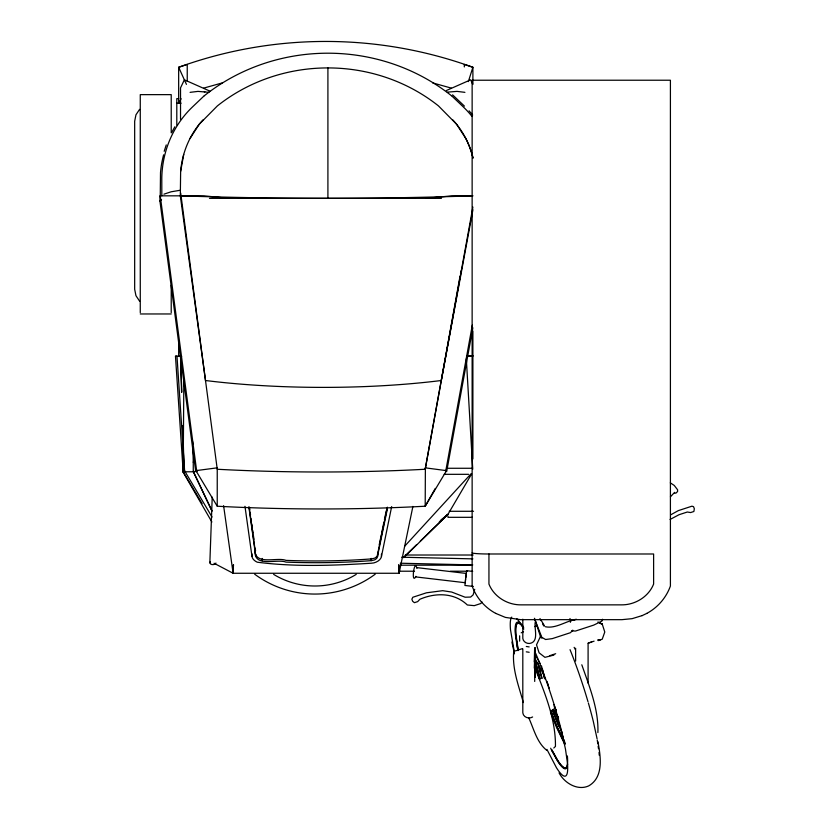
<?xml version="1.0" encoding="UTF-8"?>
<svg xmlns="http://www.w3.org/2000/svg" width="829" height="829" viewBox="0 0 829 829"><rect width="100%" height="100%" fill="white"/><g stroke="black" fill="none" stroke-linecap="round" stroke-linejoin="round"><path stroke-width="1.24" d="M202.131 503.617L183.168 471.711L183.841 380.604M534.29 661.894L534.643 648.102M215.954 563.067C214.752 565.067 210.493 565.347 209.851 562.798L212.224 497.12M534.29 668.112L535.006 649.231M555.026 711.178L552.829 711.5L552.902 709.572L553.938 713.323L552.041 713.956L551.005 710.204L550.57 712.443M513.628 652.537C512.353 669.656 518.799 686.329 523.368 702.577M597.896 732.556C598.704 709.158 589.346 686.578 581.803 664.775M465.483 580.31L465.245 582.725L415.816 576.922L415.909 576.362M465.608 579.181L464.924 585.461L473.359 586.445M465.504 579.823L465.95 576M465.743 577.968L466.654 570.694L472.685 571.409M466.022 575.658L466.302 573.564M195.934 470.685L217.239 506.218A458.986 105.573 0 0 0 425.194 506.218L425.381 467.857L445.836 470.551L444.955 470.447M415.909 576.487C410.883 585.419 414.251 557.886 416.883 568.259L416.904 567.637L466.333 573.43M460.064 276.057L425.194 469.255A458.986 105.573 0 0 1 217.25 469.255L180.691 193.053M460.52 273.508L460.976 270.959M425.194 469.255L472.882 207.053M445.691 471.338L472.333 325.03M446.676 471.556L472.862 327.797M472.924 209.747L441.287 380.511A247.425 56.911 0 0 1 205.509 380.511M197.489 470.447L196.608 470.551L160.256 195.882L160.505 172.629A97.946 93.895 76.2 0 1 163.614 154.826M387.361 507.172L377.236 555.834A6.238 4.145 -9.4 0 1 374.304 558.269L371.216 558.912C342.864 561.057 314.388 561.451 285.984 560.373C277.228 556.787 253.995 566.062 255.052 549.565L249.197 507.545M248.845 506.737L255.052 551.306C253.995 567.813 277.228 558.528 285.984 562.114C314.388 563.192 342.864 562.798 371.216 560.653L374.304 560.01A6.238 4.145 -9.4 0 0 377.236 557.575L387.361 508.913M244.969 506.322L251.975 556.414A10.072 6.684 9.4 0 0 257.249 562.197C294.948 567.067 333.507 565.554 371.444 563.212L373.827 562.901A10.103 6.705 -9.4 0 0 381.444 556.591L391.661 506.581M379.236 544.788L381.319 534.715M381.837 532.197L383.92 522.125M384.438 519.607L386.262 510.788M214.089 563.274L233.115 573.264L399.091 573.264L412.904 506.415M209.851 562.798L210.307 561.824M183.727 154.422L180.639 171.385L180.318 195.831L205.499 380.511M474.716 589.284L473.131 594.859L470.654 597.056L465.131 597.222L451.691 592.051L442.686 590.673L426.469 592.808L412.832 597.253L411.868 599.222L412.666 601.284L414.407 602.683L417.681 601.616L419.868 599.274C435.577 592.507 454.416 592.569 467.359 604.994L474.281 605.657L480.716 603.553L482.053 602.02M468.344 81.605L472.893 67.273L464.313 64.444L464.313 66.931M164.204 151.324L166.256 144.93M602.569 619.222L601.864 621.149L593.709 625.107L575.523 631.045L571.823 630.921L572.798 630.216L570.445 632.693L552.259 638.631L545.596 639.511L541.824 637.335L534.404 618.268M540.674 635.978L536.518 644.817L539.088 652.796L544.922 657.335L553.886 655.097M181.105 98.713L178.66 103.2L178.66 67.273L187.24 64.444L187.24 81.429M171.613 132.599L174.857 126.764M190.017 138.495L199.261 124.226L217.374 105.915A170.587 159.79 0 0 1 327.911 67.926A170.587 159.79 0 0 1 438.458 105.894L456.561 124.226L465.805 138.495A87.055 83.46 -76.2 0 1 472.084 154.422L473.027 158.163M435.298 488.416L425.194 506.218L446.51 470.685M403.702 557.689L447.981 514.301L471.618 473.96M570.321 622.32L570.891 620.9L569.948 618.486M195.613 470.727L159.924 201.032L161.551 199.623M139.593 109.355L135.956 114.806L134.671 121.241L134.671 289.269L135.956 295.704L139.593 301.155M404.531 546.373L471.162 473.67M403.702 557.161L416.614 544.653M420.313 541.088L447.981 514.301L441.028 519.97M553.793 748.007L555.44 746.411C555.824 719.23 544.788 693.003 534.943 668.07M670.423 496.82L674.619 492.364M204.317 95.677L192.577 106.858A101.065 96.889 76.2 0 0 161.79 177.893L161.821 195.831M439.349 521.804L447.981 514.301M646.786 613.408C657.698 607.595 666.257 597.678 670.412 586.03L670.412 80.226L472.136 80.226L472.136 586.03C476.292 597.678 484.851 607.595 495.763 613.408M183.168 471.711L184.66 471.608L176.981 356.128L175.479 356.232L183.168 471.711L184.618 470.851L212.069 517.058M670.734 514.809L678.298 510.633L691.935 506.187L693.531 506.664L694.329 508.726L693.883 511.493L690.598 512.56L687.303 512.021L679.055 514.705L670.081 519.451M495.69 613.377L505.358 617.387L520.633 619.667L621.916 619.667L632.123 618.662L642.154 615.605M642.092 615.636L646.858 613.377M532.622 716.971C529.068 719.323 523.306 717.344 522.809 712.867L522.809 648.838M446.303 90.558L470.634 79.812L472.831 84.423M521.203 632.817L523.472 631.781M534.819 626.61L537.099 625.574M163.935 194.173L171.116 191.8L180.318 190.245M184.38 471.628L184.877 471.349L182.908 471.815L211.892 522.021M598.269 640.62L602.237 639.2L604.776 632.019L602.206 624.04L597.906 621.978M549.907 655.615L555.679 653.718M576.352 619.253C566.248 620.828 555.627 629.056 545.295 626.714M542.27 637.781L541.264 637.998L540.301 636.061L534.767 619.035M515.275 650.941L522.332 648.641M591.647 641.998L588.093 643.149L594.092 641.149M203.644 88.123L222.317 82.9M183.623 471.856L182.908 471.815M597.927 640.237L600.237 639.853L598.061 639.667M196.608 470.551L217.063 467.857M447.318 92.143L457.028 91.387L464.924 92.351M426.179 198.349L451.774 195.831L472.996 195.831A457.66 47.18 0 0 1 180.421 195.831M181.572 392.179L180.525 356.232L181.82 392.158M204.307 91.822L204.887 91.822M190.079 92.351L197.976 91.387L208.898 92.309M178.66 98.651L176.795 98.651L176.795 125.096M176.795 103.2L181.105 103.2M209.457 198.349L441.411 198.349M140.267 313.963L171.22 313.963M178.66 355.651L181.105 355.651M466.758 355.651L472.893 355.651M175.479 356.232L181.665 356.232M466.758 356.232L472.893 356.232M446.769 468.271L472.229 468.271M211.975 511.058L193.271 471.504L197.136 471.504M184.183 471.784L193.25 471.784L193.271 461.981M444.199 474.323L468.603 474.323M449.256 511.286L473.546 511.286M472.385 517.317L447.981 517.317L447.981 516.021M488.944 553.99L653.615 553.99L653.615 584.072C648.579 596.818 635.024 605.025 621.491 604.859L521.058 604.859C507.524 605.025 493.97 596.818 488.944 584.072L488.944 553.99A16.798 1.171 0 0 1 472.136 552.819M405.319 555.015L473.162 555.015M400.376 565.191L472.354 565.191M399.091 571.212L414.521 571.212M450.499 571.212L467.214 571.212M233.115 572.248L233.457 564.715L233.115 573.264L223.602 505.69M399.091 572.248L398.759 564.715L399.091 573.264M401.754 557.223L472.903 558.87M400.314 563.223L472.758 564.901M228.503 198.349L204.027 195.831L159.924 195.831L159.924 201.032M526.28 646.475L529.171 646.91M526.28 651.832L529.171 652.268M432.686 82.9L451.359 88.123M670.319 482.861L674.236 485.431L677.594 489.784L677.583 491.535L675.853 493.203L674.505 492.965M599.781 623.19L602.206 624.04L599.844 623.17M209.861 91.097L184.37 79.812L180.525 87.884L180.525 119.21M546.746 750.307C536.881 742.566 533.835 728.95 528.788 717.914M574.031 619.874L574.715 620.413M452.593 94.848L464.447 106.133M451.494 95.677L463.235 106.858A101.065 96.889 -76.2 0 1 472.074 116.485M469.059 110.837L472.654 115.024M559.047 772.866C564.342 782.98 577.409 790.99 588.652 785.923C604.072 777.167 600.611 756.089 597.916 741.686M558.601 718.152L554.984 712.981A15.606 2.176 71.7 0 1 553.212 709.334M558.373 717.354L553.606 709.158M540.85 619.802L544.466 625.854M523.804 629.097L521.451 624.869A87.128 12.124 71.7 0 0 516.819 618.735M535.182 654.609L540.156 663.583M564.155 741.188L556.819 725.893L550.964 711.282M565.088 743.934L556.922 727.074L550.87 711.956M564.808 744.452L556.58 727.458L550.487 712.235M551.803 749.737L557.689 760.307A79.004 10.995 71.7 0 0 567.616 764.162M551.575 749.81L557.461 760.38A79.004 10.995 71.7 0 0 567.388 755.944M551.679 750.432L557.668 761.24M542.591 623.833L543.783 625.999M556.218 710.961L554.176 706.609M535.358 659.179L543.751 674.827A8.062 1.119 71.7 0 1 544.259 675.894M574.134 647.335L575.347 649.615M193.271 471.504L211.965 510.871M558.715 725.261L562.311 733.074M550.653 748.214L551.71 750.525M546.912 749.395L556.497 767.799A87.128 12.124 71.7 0 0 567.44 762.898L565.492 749.229L561.73 731.945A82.641 11.502 71.7 0 0 535.638 653.325M186.442 84.371L178.66 67.273A431.94 431.94 0 0 1 472.893 67.273L472.893 83.843M552.86 710.65L559.202 726.587M553.295 712.65L558.819 726.442M539.99 618.507L540.798 620.589M553.886 704.557L554.788 706.992A8.062 1.119 71.7 0 0 555.865 709.634M555.503 712.619L563.16 737.136M563.927 739.592L565.077 743.271M547.067 681.365L548.093 685.407M538 663.096L542.145 678.474M538.384 665.822L541.679 678.049M540.249 679.106L535.306 660.05M535.493 662.775L539.783 678.682M534.995 662.682L539.316 678.702M544.974 678.992L542.415 669.003M541.513 665.936L542.881 672.143A8.062 1.119 71.7 0 1 543.855 676.122L544.187 677.977M597.077 738.774L593.326 721.489A82.641 11.502 71.7 0 0 588.383 703.044M518.27 649.946L515.98 635.128A79.004 10.995 71.7 0 1 523.69 627.501M518.052 650.019L515.752 635.201A79.004 10.995 71.7 0 1 523.472 627.574M517.172 646.879L518.001 650.641M514.332 652.071L510.498 629.75A87.128 12.124 71.7 0 1 511.762 617.118M511.897 641.998L514.467 653.822M597.263 740.017L597.792 743.748M598.144 746.235L598.507 748.722M517.203 646.972L515.379 634.309A80.05 11.14 71.7 0 1 523.203 626.579M249.446 507.317L249.809 509.876M250.161 512.436L250.524 515.006M251.063 518.85L251.425 521.41M251.788 523.969L252.151 526.529M252.69 530.373L253.052 532.943M253.415 535.503L253.954 539.347M255.218 548.311L255.57 550.881M466.323 358.802L472.748 469.214M192.67 441.67L192.742 444.24M192.888 449.111L193.271 462.261M182.784 425.515L184.059 469.141M182.805 434.551L183.437 456.375M183.623 462.789L183.81 469.214M535.202 648.029L535.233 677.407M588.093 643.428L588.093 683.127M575.627 648.247L575.627 661.055M535.265 622.04C533.876 628.289 539.544 641.926 529.586 643.459C526.477 643.739 523.161 641.605 522.809 638.361L522.809 619.18M535.265 647.863L535.265 677.314M534.705 648.164L534.705 681.459M519.638 635.802L519.638 641.149M472.893 331.04L472.893 458.945M381.433 554.104L381.433 556.591M377.672 552.352L377.672 556.425M371.216 558.394L371.216 560.653M327.911 67.905L327.911 198.349M262.244 558.435L262.244 560.746M255.757 554.259L255.757 556.363M251.975 553.845L251.975 556.414M217.239 469.255L217.239 506.218M178.66 342.087L178.66 356.232M171.22 132.837L171.22 94.641L140.267 94.641L140.267 312.616M171.22 285.186L171.22 312.616M180.629 171.385A87.138 83.532 76.2 0 1 202.939 119.946M204.359 95.718A190.836 178.753 0 0 1 451.453 95.718M452.872 119.946A87.138 83.532 -76.2 0 1 472.976 157.759M567.43 766.421A80.05 11.14 71.7 0 1 557.637 761.136M599.035 752.442A87.128 12.124 71.7 0 1 599.222 755.178M570.041 649.667A82.641 11.502 71.7 0 1 588.01 701.78M548.114 684.143A15.326 2.135 71.7 0 1 548.384 685.086M548.891 686.909A15.326 2.135 71.7 0 1 549.223 688.215M556.373 710.702A8.062 1.119 71.7 0 1 555.99 709.925M356.232 574.383A79.211 79.211 0 0 1 273.643 574.383M375.205 574.196A101.356 101.356 0 0 1 254.669 574.196"/></g></svg>
